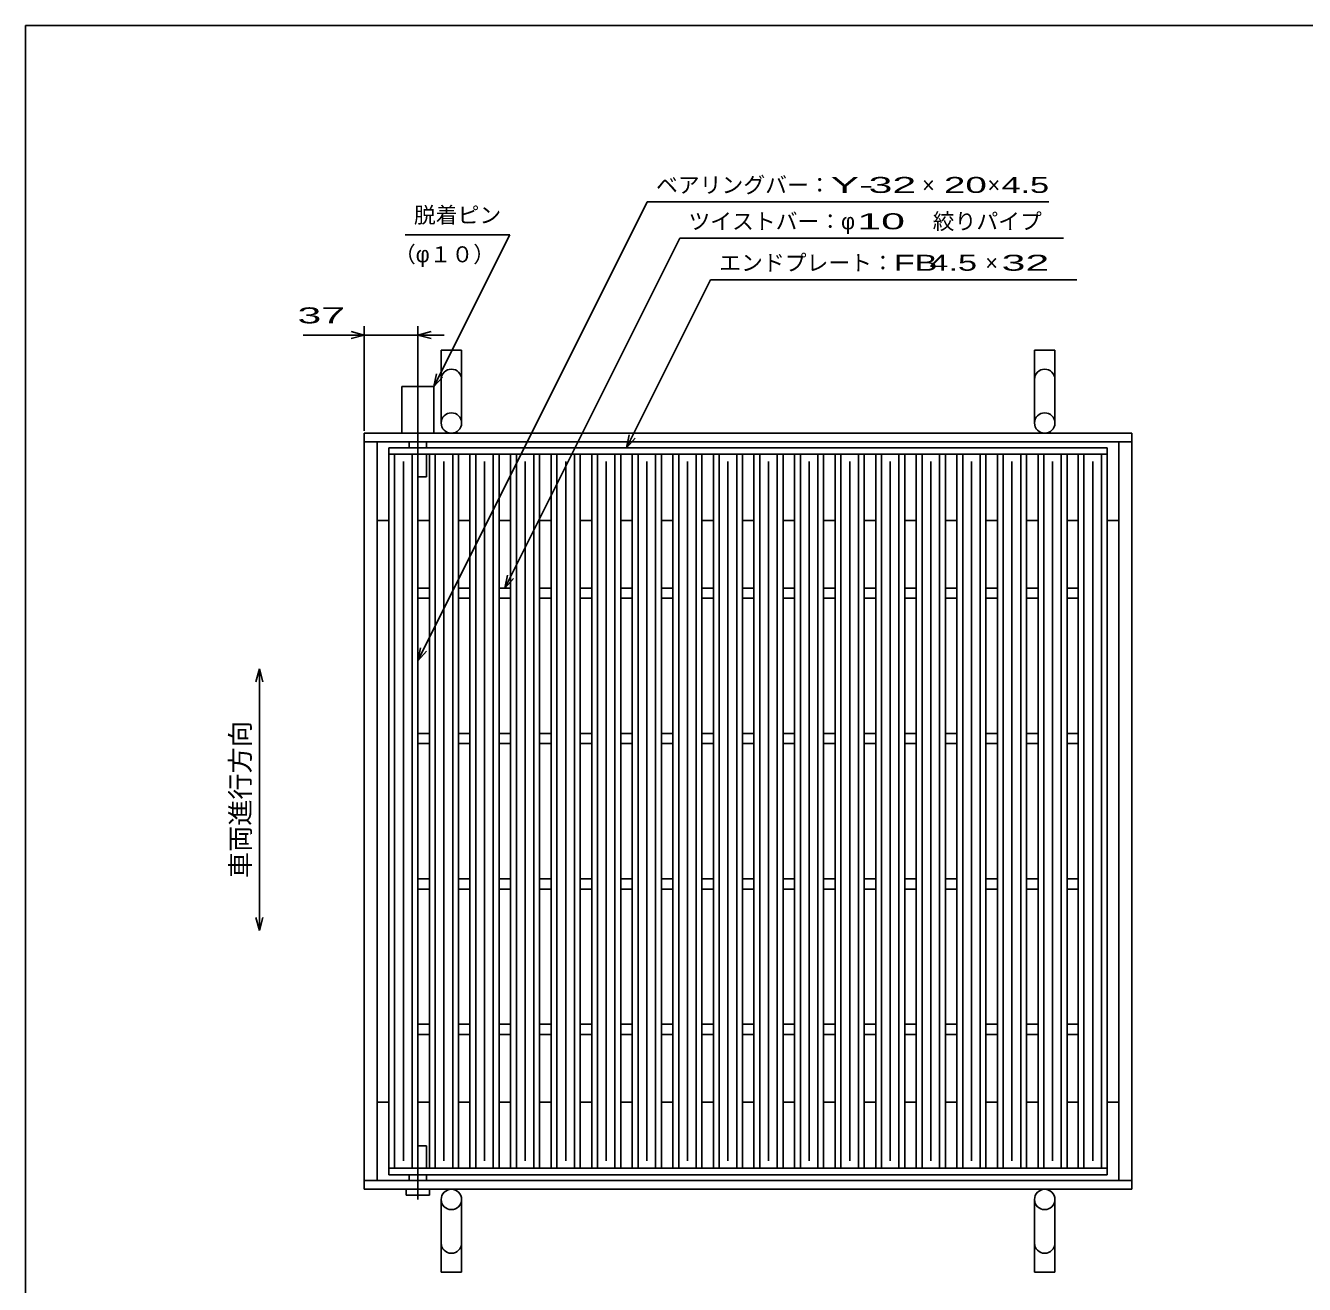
# Model space of a CAD drawing. Units: millimetres, scale not verified. Extents: x -1092 to 1034, y -771 to 635.
# Drawn here: x -1042 to -162, y -230 to 635 of the extents above; entities that cross this region are included whole.
import ezdxf
from ezdxf.enums import TextEntityAlignment as Align

# ---------------------------------------------------------------- set-up
doc = ezdxf.new("R2010")
doc.units = ezdxf.units.MM
doc.header["$LTSCALE"] = 6
doc.linetypes.add('LONG_DASHED_DOTTED', pattern=[15.25, 12, -1.5, 0.25, -1.5])
for name, color, linetype, lineweight in [('0_2', 150, 'Continuous', 25), ('16', 3, 'Continuous', 25), ('19', 6, 'Continuous', 25), ('22', 2, 'Continuous', 25)]:
    doc.layers.add(name, color=color, linetype=linetype, lineweight=lineweight)
doc.styles.add('ベクトル', font='')
doc.styles.get('ベクトル').set_extended_font_data('ベクトル')

msp = doc.modelspace()

# ---------------------------------------------------------------- linework, layer by layer
at = {"layer": '0_2'}
for p, q in [((-1041.6, -684.6), (-1041.6, 635.4)), ((-1041.6, 635.4), (1034.4, 635.4))]:
    msp.add_line(p, q, dxfattribs=at)
at = {"layer": '0_2', "color": 4}
for p, q in [((-880.8, 193.1), (-883.2, 184.1)), ((-878.4, 184.1), (-880.8, 193.1)), ((-880.8, 193.1), (-880.8, 13.1)), ((-880.8, 13.1), (-883.2, 22.1)), ((-878.4, 22.1), (-880.8, 13.1))]:
    msp.add_line(p, q, dxfattribs=at)
at = {"layer": '16'}
for p, q in [((-791.8, 345.1), (-297.8, 345.1)), ((-791.8, 340.6), (-791.8, 345.1)), ((-297.8, 340.6), (-297.8, 345.1)), ((-791.8, 340.6), (-297.8, 340.6)), ((-791.8, -150.4), (-791.8, 340.6)), ((-791.8, 340.6), (-771.8, 340.6)), ((-787.8, -150.4), (-787.8, 340.6)), ((-781.8, -145.4), (-781.8, 335.6)), ((-775.8, -150.4), (-775.8, 340.6)), ((-771.8, -150.4), (-771.8, 340.6)), ((-763.9, -150.4), (-763.9, 340.6)), ((-763.9, 340.6), (-743.9, 340.6)), ((-759.9, -150.4), (-759.9, 340.6)), ((-753.9, -145.4), (-753.9, 335.6)), ((-747.9, -150.4), (-747.9, 340.6)), ((-743.9, -150.4), (-743.9, 340.6)), ((-736, -150.4), (-736, 340.6)), ((-736, 340.6), (-716, 340.6)), ((-732, -150.4), (-732, 340.6)), ((-726, -145.4), (-726, 335.6)), ((-720, -150.4), (-720, 340.6)), ((-716, -150.4), (-716, 340.6)), ((-708.1, -150.4), (-708.1, 340.6)), ((-708.1, 340.6), (-688.1, 340.6)), ((-704.1, -150.4), (-704.1, 340.6)), ((-698.1, -145.4), (-698.1, 335.6)), ((-692.1, -150.4), (-692.1, 340.6)), ((-688.1, -150.4), (-688.1, 340.6)), ((-680.2, -150.4), (-680.2, 340.6)), ((-680.2, 340.6), (-660.2, 340.6)), ((-676.2, -150.4), (-676.2, 340.6)), ((-670.2, -145.4), (-670.2, 335.6)), ((-664.2, -150.4), (-664.2, 340.6)), ((-660.2, -150.4), (-660.2, 340.6)), ((-652.3, -150.4), (-652.3, 340.6)), ((-652.3, 340.6), (-632.3, 340.6)), ((-648.3, -150.4), (-648.3, 340.6)), ((-642.3, -145.4), (-642.3, 335.6)), ((-636.3, -150.4), (-636.3, 340.6)), ((-632.3, -150.4), (-632.3, 340.6)), ((-624.4, -150.4), (-624.4, 340.6)), ((-624.4, 340.6), (-604.4, 340.6)), ((-620.4, -150.4), (-620.4, 340.6)), ((-614.4, -145.4), (-614.4, 335.6)), ((-608.4, -150.4), (-608.4, 340.6)), ((-604.4, -150.4), (-604.4, 340.6)), ((-596.5, -150.4), (-596.5, 340.6)), ((-596.5, 340.6), (-576.5, 340.6)), ((-592.5, -150.4), (-592.5, 340.6)), ((-586.5, -145.4), (-586.5, 335.6)), ((-580.5, -150.4), (-580.5, 340.6)), ((-576.5, -150.4), (-576.5, 340.6)), ((-568.6, -150.4), (-568.6, 340.6)), ((-568.6, 340.6), (-548.6, 340.6)), ((-564.6, -150.4), (-564.6, 340.6)), ((-558.6, -145.4), (-558.6, 335.6)), ((-552.6, -150.4), (-552.6, 340.6)), ((-548.6, -150.4), (-548.6, 340.6)), ((-540.7, -150.4), (-540.7, 340.6)), ((-540.7, 340.6), (-520.7, 340.6)), ((-536.7, -150.4), (-536.7, 340.6)), ((-530.7, -145.4), (-530.7, 335.6)), ((-524.7, -150.4), (-524.7, 340.6)), ((-520.7, -150.4), (-520.7, 340.6)), ((-512.8, -150.4), (-512.8, 340.6)), ((-512.8, 340.6), (-492.8, 340.6)), ((-508.8, -150.4), (-508.8, 340.6)), ((-502.8, -145.4), (-502.8, 335.6)), ((-496.8, -150.4), (-496.8, 340.6)), ((-492.8, -150.4), (-492.8, 340.6)), ((-484.9, -150.4), (-484.9, 340.6)), ((-484.9, 340.6), (-464.9, 340.6)), ((-480.9, -150.4), (-480.9, 340.6)), ((-474.9, -145.4), (-474.9, 335.6)), ((-468.9, -150.4), (-468.9, 340.6)), ((-464.9, -150.4), (-464.9, 340.6)), ((-457, -150.4), (-457, 340.6)), ((-457, 340.6), (-437, 340.6)), ((-453, -150.4), (-453, 340.6)), ((-447, -145.4), (-447, 335.6)), ((-441, -150.4), (-441, 340.6)), ((-437, -150.4), (-437, 340.6)), ((-429.1, -150.4), (-429.1, 340.6)), ((-429.1, 340.6), (-409.1, 340.6)), ((-425.1, -150.4), (-425.1, 340.6)), ((-419.1, -145.4), (-419.1, 335.6)), ((-413.1, -150.4), (-413.1, 340.6)), ((-409.1, -150.4), (-409.1, 340.6)), ((-401.2, -150.4), (-401.2, 340.6)), ((-401.2, 340.6), (-381.2, 340.6)), ((-397.2, -150.4), (-397.2, 340.6)), ((-391.2, -145.4), (-391.2, 335.6)), ((-385.2, -150.4), (-385.2, 340.6)), ((-381.2, -150.4), (-381.2, 340.6)), ((-373.3, -150.4), (-373.3, 340.6)), ((-373.3, 340.6), (-353.3, 340.6)), ((-369.3, -150.4), (-369.3, 340.6)), ((-363.3, -145.4), (-363.3, 335.6)), ((-357.3, -150.4), (-357.3, 340.6)), ((-353.3, -150.4), (-353.3, 340.6)), ((-345.4, -150.4), (-345.4, 340.6)), ((-345.4, 340.6), (-325.4, 340.6)), ((-341.4, -150.4), (-341.4, 340.6)), ((-335.4, -145.4), (-335.4, 335.6)), ((-329.4, -150.4), (-329.4, 340.6)), ((-325.4, -150.4), (-325.4, 340.6)), ((-317.8, -150.4), (-317.8, 340.6)), ((-317.8, 340.6), (-297.8, 340.6)), ((-313.8, -150.4), (-313.8, 340.6)), ((-307.8, -145.4), (-307.8, 335.6)), ((-301.8, -150.4), (-301.8, 340.6)), ((-297.8, -150.4), (-297.8, 340.6)), ((-771.8, 248.6), (-763.9, 248.6)), ((-743.9, 248.6), (-736, 248.6)), ((-716, 248.6), (-708.1, 248.6)), ((-688.1, 248.6), (-680.2, 248.6)), ((-660.2, 248.6), (-652.3, 248.6)), ((-632.3, 248.6), (-624.4, 248.6)), ((-604.4, 248.6), (-596.5, 248.6)), ((-576.5, 248.6), (-568.6, 248.6)), ((-548.6, 248.6), (-540.7, 248.6)), ((-520.7, 248.6), (-512.8, 248.6)), ((-492.8, 248.6), (-484.9, 248.6)), ((-464.9, 248.6), (-457, 248.6)), ((-437, 248.6), (-429.1, 248.6)), ((-409.1, 248.6), (-401.2, 248.6)), ((-381.2, 248.6), (-373.3, 248.6)), ((-353.3, 248.6), (-345.4, 248.6)), ((-325.4, 248.6), (-317.8, 248.6)), ((-771.8, 241.6), (-763.9, 241.6)), ((-743.9, 241.6), (-736, 241.6)), ((-716, 241.6), (-708.1, 241.6)), ((-688.1, 241.6), (-680.2, 241.6)), ((-660.2, 241.6), (-652.3, 241.6)), ((-632.3, 241.6), (-624.4, 241.6)), ((-604.4, 241.6), (-596.5, 241.6)), ((-576.5, 241.6), (-568.6, 241.6)), ((-548.6, 241.6), (-540.7, 241.6)), ((-520.7, 241.6), (-512.8, 241.6)), ((-492.8, 241.6), (-484.9, 241.6)), ((-464.9, 241.6), (-457, 241.6)), ((-437, 241.6), (-429.1, 241.6)), ((-409.1, 241.6), (-401.2, 241.6)), ((-381.2, 241.6), (-373.3, 241.6)), ((-353.3, 241.6), (-345.4, 241.6)), ((-325.4, 241.6), (-317.8, 241.6)), ((-771.8, 148.6), (-763.9, 148.6)), ((-771.8, 141.6), (-763.9, 141.6)), ((-743.9, 148.6), (-736, 148.6)), ((-743.9, 141.6), (-736, 141.6)), ((-716, 148.6), (-708.1, 148.6)), ((-716, 141.6), (-708.1, 141.6)), ((-688.1, 148.6), (-680.2, 148.6)), ((-688.1, 141.6), (-680.2, 141.6)), ((-660.2, 148.6), (-652.3, 148.6)), ((-660.2, 141.6), (-652.3, 141.6)), ((-632.3, 148.6), (-624.4, 148.6)), ((-632.3, 141.6), (-624.4, 141.6)), ((-604.4, 148.6), (-596.5, 148.6)), ((-604.4, 141.6), (-596.5, 141.6)), ((-576.5, 148.6), (-568.6, 148.6)), ((-576.5, 141.6), (-568.6, 141.6)), ((-548.6, 148.6), (-540.7, 148.6)), ((-548.6, 141.6), (-540.7, 141.6)), ((-520.7, 148.6), (-512.8, 148.6)), ((-520.7, 141.6), (-512.8, 141.6)), ((-492.8, 148.6), (-484.9, 148.6)), ((-492.8, 141.6), (-484.9, 141.6)), ((-464.9, 148.6), (-457, 148.6)), ((-464.9, 141.6), (-457, 141.6)), ((-437, 148.6), (-429.1, 148.6)), ((-437, 141.6), (-429.1, 141.6)), ((-409.1, 148.6), (-401.2, 148.6)), ((-409.1, 141.6), (-401.2, 141.6)), ((-381.2, 148.6), (-373.3, 148.6)), ((-381.2, 141.6), (-373.3, 141.6)), ((-353.3, 148.6), (-345.4, 148.6)), ((-353.3, 141.6), (-345.4, 141.6)), ((-325.4, 148.6), (-317.8, 148.6)), ((-325.4, 141.6), (-317.8, 141.6)), ((-771.8, 48.6), (-763.9, 48.6)), ((-743.9, 48.6), (-736, 48.6)), ((-716, 48.6), (-708.1, 48.6)), ((-688.1, 48.6), (-680.2, 48.6)), ((-660.2, 48.6), (-652.3, 48.6)), ((-632.3, 48.6), (-624.4, 48.6)), ((-604.4, 48.6), (-596.5, 48.6)), ((-576.5, 48.6), (-568.6, 48.6)), ((-548.6, 48.6), (-540.7, 48.6)), ((-520.7, 48.6), (-512.8, 48.6)), ((-492.8, 48.6), (-484.9, 48.6)), ((-464.9, 48.6), (-457, 48.6)), ((-437, 48.6), (-429.1, 48.6)), ((-409.1, 48.6), (-401.2, 48.6)), ((-381.2, 48.6), (-373.3, 48.6)), ((-353.3, 48.6), (-345.4, 48.6)), ((-325.4, 48.6), (-317.8, 48.6)), ((-771.8, 41.6), (-763.9, 41.6)), ((-743.9, 41.6), (-736, 41.6)), ((-716, 41.6), (-708.1, 41.6)), ((-688.1, 41.6), (-680.2, 41.6)), ((-660.2, 41.6), (-652.3, 41.6)), ((-632.3, 41.6), (-624.4, 41.6)), ((-604.4, 41.6), (-596.5, 41.6)), ((-576.5, 41.6), (-568.6, 41.6)), ((-548.6, 41.6), (-540.7, 41.6)), ((-520.7, 41.6), (-512.8, 41.6)), ((-492.8, 41.6), (-484.9, 41.6)), ((-464.9, 41.6), (-457, 41.6)), ((-437, 41.6), (-429.1, 41.6)), ((-409.1, 41.6), (-401.2, 41.6)), ((-381.2, 41.6), (-373.3, 41.6)), ((-353.3, 41.6), (-345.4, 41.6)), ((-325.4, 41.6), (-317.8, 41.6)), ((-771.8, -51.4), (-763.9, -51.4)), ((-743.9, -51.4), (-736, -51.4)), ((-716, -51.4), (-708.1, -51.4)), ((-688.1, -51.4), (-680.2, -51.4)), ((-660.2, -51.4), (-652.3, -51.4)), ((-632.3, -51.4), (-624.4, -51.4)), ((-604.4, -51.4), (-596.5, -51.4)), ((-576.5, -51.4), (-568.6, -51.4)), ((-548.6, -51.4), (-540.7, -51.4)), ((-520.7, -51.4), (-512.8, -51.4)), ((-492.8, -51.4), (-484.9, -51.4)), ((-464.9, -51.4), (-457, -51.4)), ((-437, -51.4), (-429.1, -51.4)), ((-409.1, -51.4), (-401.2, -51.4)), ((-381.2, -51.4), (-373.3, -51.4)), ((-353.3, -51.4), (-345.4, -51.4)), ((-325.4, -51.4), (-317.8, -51.4)), ((-771.8, -58.4), (-763.9, -58.4)), ((-743.9, -58.4), (-736, -58.4)), ((-716, -58.4), (-708.1, -58.4)), ((-688.1, -58.4), (-680.2, -58.4)), ((-660.2, -58.4), (-652.3, -58.4)), ((-632.3, -58.4), (-624.4, -58.4)), ((-604.4, -58.4), (-596.5, -58.4)), ((-576.5, -58.4), (-568.6, -58.4)), ((-548.6, -58.4), (-540.7, -58.4)), ((-520.7, -58.4), (-512.8, -58.4)), ((-492.8, -58.4), (-484.9, -58.4)), ((-464.9, -58.4), (-457, -58.4)), ((-437, -58.4), (-429.1, -58.4)), ((-409.1, -58.4), (-401.2, -58.4)), ((-381.2, -58.4), (-373.3, -58.4)), ((-353.3, -58.4), (-345.4, -58.4)), ((-325.4, -58.4), (-317.8, -58.4)), ((-791.8, -150.4), (-297.8, -150.4)), ((-791.8, -154.9), (-791.8, -150.4)), ((-791.8, -150.4), (-771.8, -150.4)), ((-791.8, -154.9), (-297.8, -154.9)), ((-763.9, -150.4), (-743.9, -150.4)), ((-736, -150.4), (-716, -150.4)), ((-708.1, -150.4), (-688.1, -150.4)), ((-680.2, -150.4), (-660.2, -150.4)), ((-652.3, -150.4), (-632.3, -150.4)), ((-624.4, -150.4), (-604.4, -150.4)), ((-596.5, -150.4), (-576.5, -150.4)), ((-568.6, -150.4), (-548.6, -150.4)), ((-540.7, -150.4), (-520.7, -150.4)), ((-512.8, -150.4), (-492.8, -150.4)), ((-484.9, -150.4), (-464.9, -150.4)), ((-457, -150.4), (-437, -150.4)), ((-429.1, -150.4), (-409.1, -150.4)), ((-401.2, -150.4), (-381.2, -150.4)), ((-373.3, -150.4), (-353.3, -150.4)), ((-345.4, -150.4), (-325.4, -150.4)), ((-317.8, -150.4), (-297.8, -150.4)), ((-297.8, -154.9), (-297.8, -150.4))]:
    msp.add_line(p, q, dxfattribs=at)
at = {"layer": '19'}
for p, q in [((-755.8, 362.1), (-755.8, 412.1)), ((-755.8, 412.1), (-741.8, 412.1)), ((-741.8, 362.1), (-741.8, 412.1)), ((-347.8, 362.1), (-347.8, 412.1)), ((-347.8, 412.1), (-333.8, 412.1)), ((-333.8, 362.1), (-333.8, 412.1)), ((-782.8, 355.1), (-782.8, 387.1)), ((-782.8, 387.1), (-760.8, 387.1)), ((-760.8, 387.1), (-760.8, 355.1)), ((-808.8, 355.1), (-280.8, 355.1)), ((-808.8, -164.9), (-808.8, 355.1)), ((-280.8, -164.9), (-280.8, 355.1)), ((-808.8, 349.1), (-280.8, 349.1)), ((-799.8, -158.9), (-799.8, 349.1)), ((-777.8, 345.1), (-777.8, 349.1)), ((-765.8, 345.1), (-765.8, 349.1)), ((-289.8, -158.9), (-289.8, 349.1)), ((-765.8, 325.1), (-765.8, 340.6)), ((-771.8, 325.1), (-765.8, 325.1)), ((-799.8, 295.1), (-791.8, 295.1)), ((-771.8, 295.1), (-763.9, 295.1)), ((-743.9, 295.1), (-736, 295.1)), ((-716, 295.1), (-708.1, 295.1)), ((-688.1, 295.1), (-680.2, 295.1)), ((-660.2, 295.1), (-652.3, 295.1)), ((-632.3, 295.1), (-624.4, 295.1)), ((-604.4, 295.1), (-596.5, 295.1)), ((-576.5, 295.1), (-568.6, 295.1)), ((-548.6, 295.1), (-540.7, 295.1)), ((-520.7, 295.1), (-512.8, 295.1)), ((-492.8, 295.1), (-484.9, 295.1)), ((-464.9, 295.1), (-457, 295.1)), ((-437, 295.1), (-429.1, 295.1)), ((-409.1, 295.1), (-401.5, 295.1)), ((-381.2, 295.1), (-373.6, 295.1)), ((-353.3, 295.1), (-345.7, 295.1)), ((-325.4, 295.1), (-317.8, 295.1)), ((-297.8, 295.1), (-289.8, 295.1)), ((-799.8, -104.9), (-791.8, -104.9)), ((-771.8, -104.9), (-763.9, -104.9)), ((-743.9, -104.9), (-736, -104.9)), ((-716, -104.9), (-708.1, -104.9)), ((-688.1, -104.9), (-680.2, -104.9)), ((-660.2, -104.9), (-652.3, -104.9)), ((-632.3, -104.9), (-624.4, -104.9)), ((-604.4, -104.9), (-596.5, -104.9)), ((-576.5, -104.9), (-568.6, -104.9)), ((-548.6, -104.9), (-540.7, -104.9)), ((-520.7, -104.9), (-512.8, -104.9)), ((-492.8, -104.9), (-484.9, -104.9)), ((-464.9, -104.9), (-457, -104.9)), ((-437, -104.9), (-429.1, -104.9)), ((-409.1, -104.9), (-401.5, -104.9)), ((-381.2, -104.9), (-373.6, -104.9)), ((-353.3, -104.9), (-345.7, -104.9)), ((-325.4, -104.9), (-317.8, -104.9)), ((-297.8, -104.9), (-289.8, -104.9)), ((-771.8, -134.9), (-765.8, -134.9)), ((-765.8, -150.4), (-765.8, -134.9)), ((-777.8, -158.9), (-777.8, -154.9)), ((-765.8, -158.9), (-765.8, -154.9)), ((-808.8, -158.9), (-280.8, -158.9)), ((-808.8, -164.9), (-280.8, -164.9)), ((-779.8, -168.9), (-779.8, -164.9)), ((-763.8, -168.9), (-763.8, -164.9)), ((-779.8, -168.9), (-763.8, -168.9)), ((-755.8, -221.9), (-755.8, -171.9)), ((-741.8, -221.9), (-741.8, -171.9)), ((-347.8, -221.9), (-347.8, -171.9)), ((-333.8, -221.9), (-333.8, -171.9)), ((-755.8, -221.9), (-741.8, -221.9)), ((-347.8, -221.9), (-333.8, -221.9))]:
    msp.add_line(p, q, dxfattribs=at)
at = {"layer": '19', "linetype": 'LONG_DASHED_DOTTED'}
for p, q in [((-771.8, 390.1), (-771.8, 322.1)), ((-771.8, -171.9), (-771.8, -131.9))]:
    msp.add_line(p, q, dxfattribs=at)
at = {"layer": '19'}
for centre in [(-748.8, 362.1), (-340.8, 362.1), (-748.8, -171.9), (-340.8, -171.9)]:
    msp.add_circle(centre, 7, dxfattribs=at)
for centre, start, end in [((-748.8, 392.1), 0, 180), ((-340.8, 392.1), 0, 180), ((-748.8, -201.9), 180, 0), ((-340.8, -201.9), 180, 0)]:
    msp.add_arc(centre, 7, start, end, dxfattribs=at)
at = {"layer": '22', "color": 4}
for p, q in [((-771.8, 198.6), (-614.05, 514.1)), ((-614.05, 514.1), (-338.05, 514.1)), ((-780.55, 491.6), (-708.55, 491.6)), ((-760.8, 387.1), (-708.55, 491.6)), ((-712.05, 248.6), (-591.8, 489.1)), ((-591.8, 489.1), (-327.8, 489.1)), ((-628.35, 345.1), (-570.6, 460.6)), ((-570.6, 460.6), (-318.6, 460.6)), ((-850.8, 422.6), (-808.8, 422.6)), ((-808.8, 422.6), (-817.8, 425)), ((-817.8, 420.2), (-808.8, 422.6)), ((-808.8, 356.6), (-808.8, 428.6)), ((-808.8, 422.6), (-771.8, 422.6)), ((-771.8, 389.9), (-771.8, 428.6)), ((-771.8, 422.6), (-762.8, 425)), ((-762.8, 420.2), (-771.8, 422.6)), ((-771.8, 422.6), (-753.8, 422.6)), ((-760.8, 387.1), (-759, 395.86)), ((-760.8, 387.1), (-754.8, 393.7)), ((-628.35, 345.1), (-626.55, 353.86)), ((-628.35, 345.1), (-622.35, 351.7)), ((-712.05, 248.6), (-710.25, 257.36)), ((-712.05, 248.6), (-706.05, 255.2)), ((-771.8, 198.6), (-770, 207.36)), ((-771.8, 198.6), (-765.8, 205.2))]:
    msp.add_line(p, q, dxfattribs=at)

# ---------------------------------------------------------------- texts
at = {"layer": '0_2', "color": 2, "style": 'ベクトル'}
msp.add_text('車両進行方向', height=13.2, rotation=90, dxfattribs=at).set_placement((-894, 49.1), align=Align.MIDDLE_LEFT)
at = {"layer": '22', "style": 'ベクトル'}
for s, p in [('ベアリングバー：', (-608.05, 525.8)), ('×', (-425.05, 525.8)), ('×', (-380.05, 525.8)), ('脱着ピン', (-774.55, 505.1)), ('ツイストバー：', (-585.8, 500.8)), ('φ', (-480.8, 500.8)), ('絞りパイプ', (-417.8, 500.8)), ('（φ１０）', (-788.29, 478.1)), ('エンドプレート：', (-564.6, 472.3)), ('×', (-381.6, 472.3))]:
    msp.add_text(s, height=11, dxfattribs=at).set_placement(p, align=Align.MIDDLE_LEFT)
for s, width, p in [('Y-', 2, (-488.05, 525.8)), (' 32 ', 2, (-470.05, 525.8)), ('20', 1.8, (-410.05, 525.8)), (' 4.5 ', 1.6, (-377.05, 525.8)), (' 10 ', 2, (-477.8, 500.8)), ('FB', 1.6, (-444.6, 472.3)), (' 4.5 ', 1.6, (-426.6, 472.3)), (' 32 ', 2, (-378.6, 472.3)), (' 37 ', 2, (-862.8, 436.1))]:
    msp.add_text(s, height=11, dxfattribs=dict(at, width=width)).set_placement(p, align=Align.MIDDLE_LEFT)

doc.saveas('drawing.dxf')
